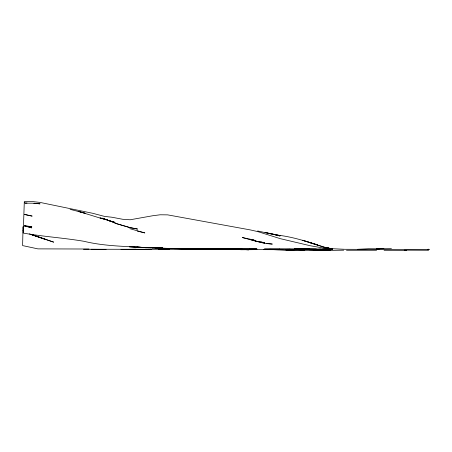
<?xml version="1.0" encoding="UTF-8"?>
<svg xmlns="http://www.w3.org/2000/svg" width="452" height="452" viewBox="0 0 452 452"><rect width="100%" height="100%" fill="white"/><g stroke="black" fill="none" stroke-linecap="round" stroke-linejoin="round"><path stroke-width="0.68" d="M22.973 230.627L23.086 226.712L23.233 233.096L24.272 202.586M24.278 202.581L24.295 201.581L25.109 201.524L32.612 201.569L40.109 202.434L92.632 213.276L104.525 216.401L112.028 217.248L122.645 219.271L130.142 219.774L152.652 215.757L160.155 214.785L167.658 214.869L250.188 229.893L257.691 231.577L280.2 238.639L310.208 245.73L325.214 248.374L344.616 249.284L429.259 249.577M22.973 230.627L22.6 245.594L37.928 248.877L89.038 249.018M428.05 249.871L428.163 249.182M428.016 250.25L404.257 250.154M428.541 249.623L428.276 250.182M428.547 249.617L429.219 249.566M286.551 249.549L290.642 249.261M289.941 249.267L286.512 249.47L294.015 249.487L286.478 249.374L293.975 249.775L286.438 249.329M357.713 249.295L368.504 248.741L379.516 248.82M169.624 249.137L158.601 249.363M290.014 249.284L286.624 249.323M383.889 248.549L376.352 248.815L391.432 248.668M343.712 250.182L331.378 250.368L308.829 249.724M304.529 250.176L286.026 250.165L287.387 250.159M303.185 250.182L301.139 250.233L330.655 250.182M166.099 249.346L169.511 249.272M293.941 249.939L286.398 249.527L293.941 249.939L308.942 249.6L302.778 249.668M291.467 250.182L285.5 250.306L273.788 249.673M211.378 249.408L236.662 249.278M232.475 249.272L233.882 249.301L218.915 249.306L226.458 249.318M248.702 249.589L233.695 249.284L248.736 249.64L234.345 249.261L248.662 249.702L241.125 249.747L234.955 249.267M269.793 249.504L247.99 249.719M264.493 249.103L332.203 249.165L309.36 249.357M329.971 250.182L312.886 249.724M128.667 249.346L136.165 249.284L83.467 249.255M151.098 249.261L121.125 249.368L136.131 249.323M376.578 250.261L346.492 250.261M158.449 249.278L150.459 249.284M158.675 249.295L249.114 249.346M278.669 249.696L263.669 249.668M143.521 249.329L151.132 249.284M199.49 248.826L234.407 249.041M219.028 249.464L234.074 249.385M279.234 249.363L264.154 249.385M331.977 249.312L286.737 249.363M163.844 248.34L180.416 248.577M143.634 249.318L121.091 249.346M249.34 249.029L211.79 248.945M249.38 248.979L256.917 248.973L204.4 249.041L159.347 248.238M264.42 249.001L279.5 248.99M279.46 248.99L317.163 249.301M185.608 248.832L211.525 249.431L181.331 249.171L236.017 249.278M319.451 249.182L320.824 249.176M309.281 249.346L286.704 249.312M286.285 249.594L289.749 249.645M180.913 248.775L163.81 248.351L180.868 248.662L166.737 248.515M91.044 249.295L106.084 249.38M241.876 248.995L234.294 248.967M279.161 249.284L268.878 249.278M203.914 249.323L211.417 249.312M226.384 249.301L233.882 249.301M263.702 249.623L278.748 249.617M406.625 250.363L384.081 250.284M24.973 203.033L27.03 203.038M166.477 248.577L180.303 248.606M219.367 249.052L226.87 249.069M256.99 249.125L226.91 249.075M294.28 249.363L324.327 249.278L294.241 249.329M174.167 248.594L164.568 248.363L180.269 248.617M145.538 249.278L151.024 249.289L148.245 249.278M144.849 249.278L150.985 249.301M241.238 249.611L248.775 249.634L228.994 249.284M263.782 249.606L271.285 249.623M286.139 249.544L289.529 249.555M309.518 249.73L316.372 249.764L294.546 249.724M248.628 249.781L235.678 249.289M174.201 248.628L136.764 247.114L162.697 248.25M270.256 249.278L279.087 249.64M25.046 203.157L32.55 203.214L40.053 203.852L33.883 203.191M173.98 248.594L180.8 248.645M189.394 248.911L174.353 248.741M293.715 249.73L301.218 249.803L298.473 249.719M196.671 248.837L211.677 249.035L201.411 248.815M199.473 248.826L204.247 248.894M290.455 249.662L286.365 249.6L293.902 249.922M286.212 249.623L289.619 249.673M203.988 249.284L211.491 249.414M174.014 248.594L180.834 248.73M309.66 249.171L302.122 249.007L309.62 249.188M243.103 249.572L244.475 249.611M151.77 247.877L162.68 248.227M144.307 247.532C124.243 246.227 103.785 246.137 84.213 241.34C64.24 237.938 43.991 236.695 24.046 233.221M246.504 249.736L248.549 249.815M159.2 248.255L166.703 248.555L155.787 247.911M190.348 248.815L196.484 249.069M235.565 249.261L241.046 249.521L236.272 249.284M165.449 248.38L166.811 248.442M153.104 247.786L151.731 247.719L153.098 247.803M155.844 247.922L159.273 248.091M229.718 249.278L233.808 249.493L229.695 249.267M155.143 247.933L159.234 248.193L156.494 247.939M158.974 248.063L162.398 248.301M24.306 225.966L31.804 226.582L24.267 225.881L31.77 227.876L24.86 225.757M162.55 248.233L159.121 247.945L162.534 248.227L159.731 247.95M163.923 248.346L166.624 248.56M164.466 248.402L166.511 248.583M159.771 247.894L162.511 248.159M275.895 234.95C290.161 236.328 303.913 240.566 317.502 244.899L302.461 240.238L309.999 242.651M266.816 243.43L272.296 244.08L264.793 243.458L257.973 241.667M275.912 235.023L280.025 235.548L272.522 234.125L280.065 235.984L272.562 233.95L265.058 232.486L272.601 234.255L257.629 230.961M257.979 241.594L264.832 242.639L257.329 241.605L242.289 237.52L249.792 239.164L257.295 241.487L249.753 239.17L254.527 240.323L249.713 239.306L254.487 240.345M24.64 214.508L32.143 216.101L24.6 214.44M332.548 249.018L325.044 247.38L332.582 249.024L325.005 247.3L309.959 242.622M325.005 247.3L332.508 249.001M137.25 231.04L144.793 232.916L129.747 228.639M70.1 209.349L85.106 213.208L78.196 211.316L100.073 218.056L107.576 219.819L100.039 217.954L115.045 222.39L107.503 220.18L115.006 222.853L101.836 218.045M309.925 242.713L324.965 247.572M260.99 242.063L264.759 243.193M38.013 236.786L31.137 234.503L53.681 242.142L38.64 236.995M29.335 233.887L46.217 239.639L31.177 234.385M428.168 249.182L428.236 249.826M167.393 249.278L166.025 249.301L167.398 249.278M316.411 249.589L308.908 249.645L331.452 249.611L316.411 249.589M309.699 249.069L294.653 248.803L309.699 249.069M316.332 249.182L309.507 249.103L316.366 249.193M144.341 247.487L129.3 246.781L144.341 247.487M196.445 249.012L189.625 248.826L201.247 249.188L196.445 249.012M174.28 248.6L166.777 248.397L174.314 248.617M241.085 249.634L235.628 249.289L241.085 249.634M162.421 248.227L159.014 247.928L162.437 248.233M153.064 247.623L151.697 247.498L153.058 247.639M137.476 229.051L129.973 227.655L114.893 223.186L129.933 227.548L137.476 229.051"/></g></svg>
